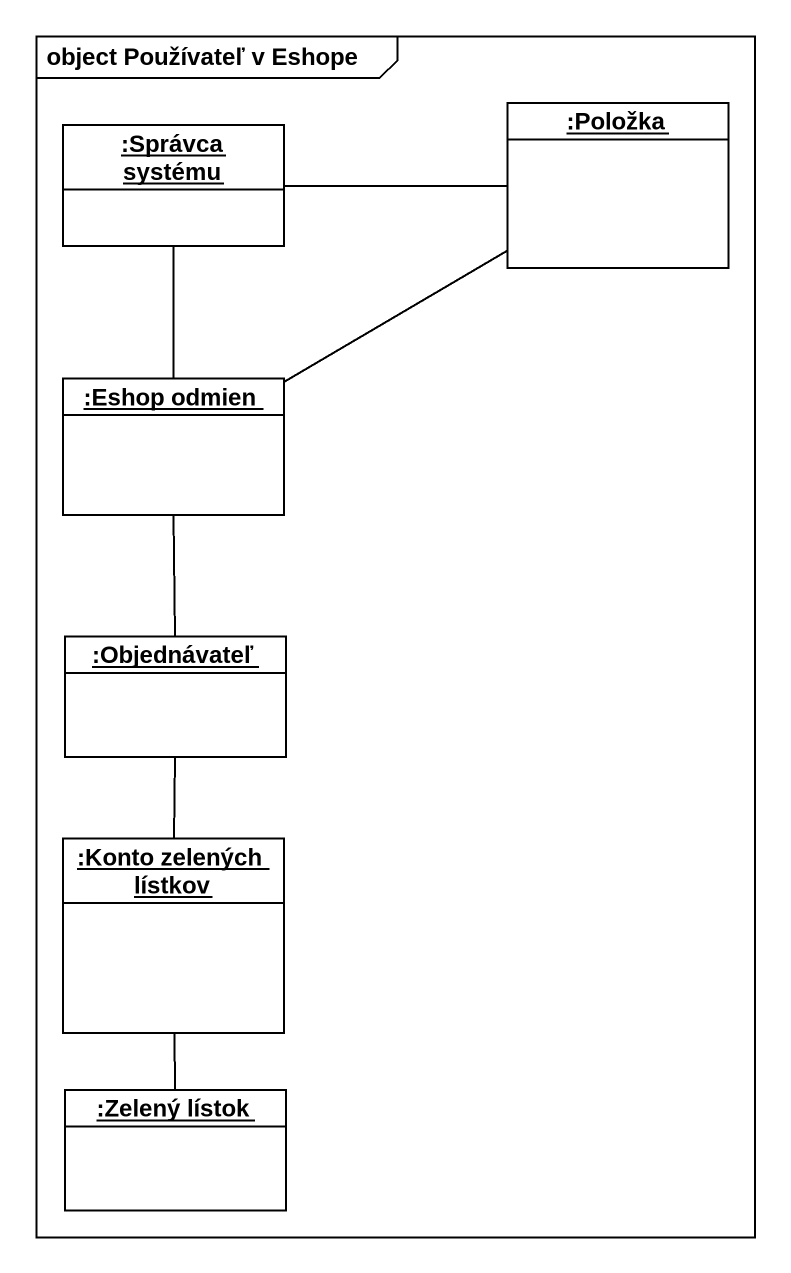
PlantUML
@startuml
mainframe object Používateľ v Eshope
hide circle
hide empty members
object ":Položka" as Položka
object ":Správca systému" as Správca_systému
object ":Eshop odmien" as Eshop_odmien
object ":Objednávateľ" as Objednávateľ
object ":Konto zelených lístkov" as Konto_zelených_lístkov
object ":Zelený lístok" as Zelený_lístok
Správca_systému -right- Položka
Správca_systému -- Eshop_odmien
Eshop_odmien -right- Položka
Objednávateľ -up- Eshop_odmien
Konto_zelených_lístkov -up- Objednávateľ
Konto_zelených_lístkov -- Zelený_lístok
@enduml
